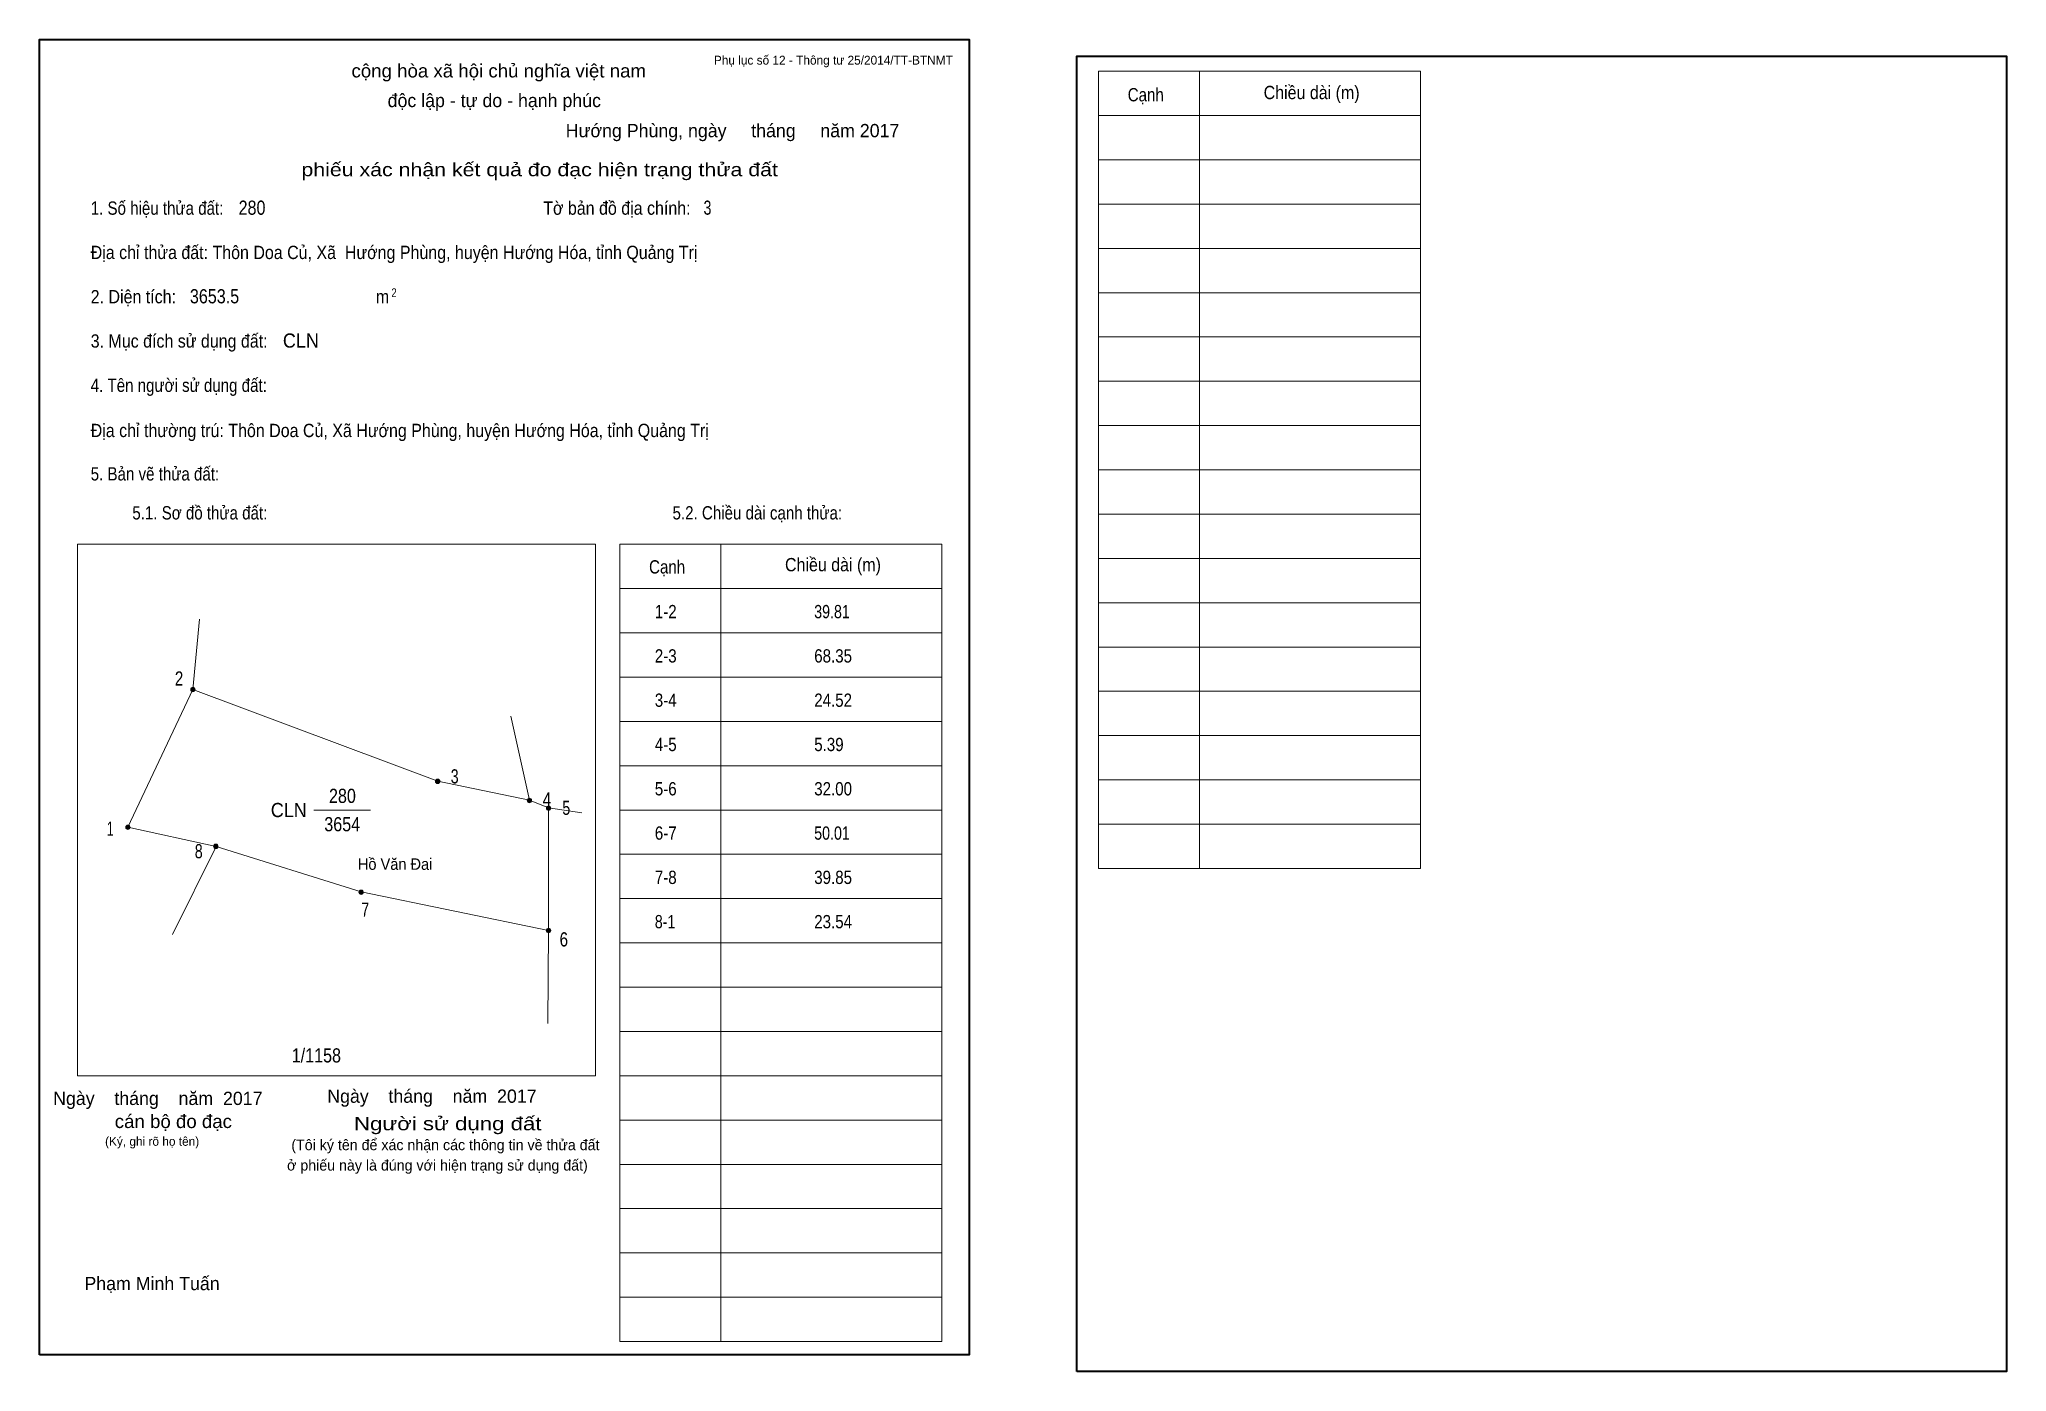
# Model space of a CAD drawing. Header units: centimetres. Extents: x 0 to 44.4, y -0.4 to 29.7.
import ezdxf
from ezdxf.enums import TextEntityAlignment as Align

# ---------------------------------------------------------------- set-up
doc = ezdxf.new("R2010")
doc.units = ezdxf.units.CM
doc.header["$LTSCALE"] = 0.12
for name, color, linetype in [('30', 7, 'Continuous'), ('34', 7, 'Continuous'), ('5', 7, 'Continuous')]:
    doc.layers.add(name, color=color, linetype=linetype)
for name, color, linetype, lineweight in [('32', 7, 'Continuous', 13), ('33', 7, 'Continuous', 13), ('6', 7, 'Continuous', 13), ('63', 7, 'Continuous', 13)]:
    doc.layers.add(name, color=color, linetype=linetype, lineweight=lineweight)

msp = doc.modelspace()

# ---------------------------------------------------------------- hatches: boundary and pattern name
at = {"layer": '32'}
for points in [[(3.5182, 15.0205, 1), (3.4182, 15.0205, 1)], [(9.0455, 12.9477, 1), (8.9455, 12.9477, 1)], [(11.1182, 12.5159, 1), (11.0182, 12.5159, 1)], [(11.55, 12.3432, 1), (11.45, 12.3432, 1)], [(2.05, 11.9114, 1), (1.95, 11.9114, 1)], [(4.0364, 11.4795, 1), (3.9364, 11.4795, 1)], [(7.3182, 10.4432, 1), (7.2182, 10.4432, 1)], [(11.55, 9.5795, 1), (11.45, 9.5795, 1)]]:
    msp.add_hatch(color=256, dxfattribs=at).paths.add_polyline_path(points)

# ---------------------------------------------------------------- linework, layer by layer
for centre in [(3.4682, 15.0205), (8.9955, 12.9477), (11.0682, 12.5159), (11.5, 12.3432), (2, 11.9114), (3.9864, 11.4795), (7.2682, 10.4432), (11.5, 9.5795)]:
    msp.add_circle(centre, 0.05, dxfattribs=at)
at = {"layer": '33'}
msp.add_line((6.2, 12.3), (7.48, 12.3), dxfattribs=at)
at = {"layer": '6'}
for p, q in [((3.47, 15.02), (3.62, 16.61)), ((11.07, 12.52), (10.65, 14.42)), ((3.99, 11.48), (3.01, 9.49))]:
    msp.add_line(p, q, dxfattribs=at)
for points in [[(11.5, 9.58), (7.27, 10.45), (3.99, 11.48), (2, 11.91), (3.47, 15.02)], [(3.47, 15.02), (9, 12.95), (11.07, 12.52)], [(11.07, 12.52), (11.5, 12.35), (12.25, 12.24)], [(11.5, 12.35), (11.5, 9.58), (11.48, 7.48)]]:
    msp.add_lwpolyline(points, dxfattribs=at)
at = {"layer": '63'}
for p, q in [((23.92, 28.98), (31.19, 28.98)), ((23.92, 10.98), (23.92, 28.98)), ((26.2, 10.98), (26.2, 28.98)), ((31.19, 10.98), (31.19, 28.98)), ((23.92, 27.98), (31.19, 27.98)), ((23.92, 26.98), (31.19, 26.98)), ((23.92, 25.98), (31.19, 25.98)), ((23.92, 24.98), (31.19, 24.98)), ((23.92, 23.98), (31.19, 23.98)), ((23.92, 22.98), (31.19, 22.98)), ((23.92, 21.98), (31.19, 21.98)), ((23.92, 20.98), (31.19, 20.98)), ((23.92, 19.98), (31.19, 19.98)), ((23.92, 18.98), (31.19, 18.98)), ((0.86, 18.3), (12.56, 18.3)), ((0.86, 6.3), (0.86, 18.3)), ((12.56, 6.3), (12.56, 18.3)), ((13.11, 18.3), (20.38, 18.3)), ((13.11, 0.3), (13.11, 18.3)), ((15.39, 0.3), (15.39, 18.3)), ((20.38, 0.3), (20.38, 18.3)), ((23.92, 17.98), (31.19, 17.98)), ((13.11, 17.3), (20.38, 17.3)), ((23.92, 16.98), (31.19, 16.98)), ((13.11, 16.3), (20.38, 16.3)), ((23.92, 15.98), (31.19, 15.98)), ((13.11, 15.3), (20.38, 15.3)), ((23.92, 14.98), (31.19, 14.98)), ((13.11, 14.3), (20.38, 14.3)), ((23.92, 13.98), (31.19, 13.98)), ((13.11, 13.3), (20.38, 13.3)), ((23.92, 12.98), (31.19, 12.98)), ((13.11, 12.3), (20.38, 12.3)), ((23.92, 11.98), (31.19, 11.98)), ((13.11, 11.3), (20.38, 11.3)), ((23.92, 10.98), (31.19, 10.98)), ((13.11, 10.3), (20.38, 10.3)), ((13.11, 9.3), (20.38, 9.3)), ((13.11, 8.3), (20.38, 8.3)), ((13.11, 7.3), (20.38, 7.3)), ((0.86, 6.3), (12.56, 6.3)), ((13.11, 6.3), (20.38, 6.3)), ((13.11, 5.3), (20.38, 5.3)), ((13.11, 4.3), (20.38, 4.3)), ((13.11, 3.3), (20.38, 3.3)), ((13.11, 2.3), (20.38, 2.3)), ((13.11, 1.3), (20.38, 1.3)), ((13.11, 0.3), (20.38, 0.3))]:
    msp.add_line(p, q, dxfattribs=at)
at = {"layer": '63', "lineweight": 35}
for points in [[(0, 0), (0, 29.7), (21, 29.7), (21, 0)], [(23.43, -0.38), (23.43, 29.32), (44.43, 29.32), (44.43, -0.38)]]:
    msp.add_lwpolyline(points, close=True, dxfattribs=at)

# ---------------------------------------------------------------- texts
at = {"layer": '30'}
for s, height, width, p in [('1-2', 0.3, 0.85, (13.9, 16.63)), ('39.81', 0.3, 0.8, (17.5, 16.63)), ('2-3', 0.3, 0.85, (13.9, 15.63)), ('68.35', 0.3, 0.85, (17.5, 15.63)), ('3-4', 0.3, 0.85, (13.9, 14.63)), ('24.52', 0.3, 0.85, (17.5, 14.63)), ('4-5', 0.3, 0.85, (13.9, 13.63)), ('5.39', 0.3, 0.85, (17.5, 13.63)), ('5-6', 0.3, 0.85, (13.9, 12.63)), ('32.00', 0.3, 0.85, (17.5, 12.63)), ('6-7', 0.3, 0.85, (13.9, 11.63)), ('50.01', 0.3, 0.8, (17.5, 11.63)), ('7-8', 0.3, 0.85, (13.9, 10.63)), ('39.85', 0.3, 0.85, (17.5, 10.63)), ('8-1', 0.3, 0.8, (13.9, 9.63)), ('23.54', 0.3, 0.85, (17.5, 9.63)), ('1/1158', 0.32, 0.85, (5.7, 6.6))]:
    msp.add_text(s, height=height, dxfattribs=dict(at, width=width)).set_placement(p)
at = {"layer": '32'}
for s, width, p in [('2', 0.8, (3.155, 15.11)), ('3', 0.75, (9.38, 12.9)), ('4', 0.8, (11.465, 12.38)), ('5', 0.75, (11.9, 12.19)), ('1', 0.65, (1.6, 11.72)), ('8', 0.75, (3.6, 11.21)), ('7', 0.75, (7.36, 9.89)), ('6', 0.8, (11.845, 9.22))]:
    msp.add_text(s, height=0.32, dxfattribs=dict(at, width=width)).set_placement(p, align=Align.CENTER)
at = {"layer": '33', "width": 0.95}
msp.add_text('CLN', height=0.32, dxfattribs=at).set_placement((6.04, 12.14), align=Align.RIGHT)
at = {"layer": '33', "width": 0.85}
for s, p in [('280', (6.845, 12.46)), ('3654', (6.84, 11.82))]:
    msp.add_text(s, height=0.32, dxfattribs=at).set_placement(p, align=Align.CENTER)
at = {"layer": '34'}
for s, width, p in [('280', 0.85, (4.5, 25.74)), ('3', 0.75, (15, 25.74)), ('3653.5', 0.85, (3.4, 23.74)), ('CLN', 0.95, (5.5, 22.74))]:
    msp.add_text(s, height=0.32, dxfattribs=dict(at, width=width)).set_placement(p)
at = {"layer": '5', "width": 0.95}
msp.add_text('Hồ Văn Đai', height=0.2591, dxfattribs=at).set_placement((8.035, 10.95), align=Align.CENTER)
at = {"layer": '63'}
for s, height, p in [('Phụ lục số 12 - Thông tư 25/2014/TT-BTNMT', 0.2, (20.63, 29.13)), ('Ngày    tháng    năm  2017', 0.3, (5.04, 5.64)), ('Ngày    tháng    năm  2017', 0.3, (11.23, 5.69)), ('(Ký, ghi rõ họ tên)', 0.2, (3.61, 4.72))]:
    msp.add_text(s, height=height, dxfattribs=at).set_placement(p, align=Align.RIGHT)
at = {"layer": '63', "width": 1.05}
msp.add_text('cộng hòa xã hội chủ nghĩa việt nam', height=0.3, dxfattribs=at).set_placement((10.375, 28.84), align=Align.CENTER)
at = {"layer": '63'}
for s, height, p in [('độc lập - tự do - hạnh phúc', 0.3, (10.275, 28.17)), ('Hướng Phùng, ngày     tháng     năm 2017', 0.3, (15.655, 27.49)), ('(Tôi ký tên để xác nhận các thông tin về thửa đất ', 0.24, (9.215, 4.62)), ('ở phiếu này là đúng với hiện trạng sử dụng đất)', 0.24, (8.99, 4.16)), ('Phạm Minh Tuấn', 0.3, (2.545, 1.46))]:
    msp.add_text(s, height=height, dxfattribs=at).set_placement(p, align=Align.CENTER)
for s, height, width, p in [('Cạnh', 0.3, 0.85, (24.58, 28.3)), ('Chiều dài (m)', 0.3, 0.9, (27.65, 28.35)), ('1. Số hiệu thửa đất:', 0.3, 0.85, (1.16, 25.74)), ('Tờ bản đồ địa chính:', 0.3, 0.9, (11.38, 25.74)), ('Địa chỉ thửa đất: Thôn Doa Củ, Xã  Hướng Phùng, huyện Hướng Hóa, tỉnh Quảng Trị', 0.3, 0.9, (1.16, 24.74)), ('2. Diện tích:', 0.3, 0.9, (1.16, 23.74)), ('2', 0.2, 0.8, (7.95, 23.88)), ('m', 0.3, 0.9, (7.6, 23.74)), ('3. Mục đích sử dụng đất:', 0.3, 0.9, (1.16, 22.74)), ('4. Tên người sử dụng đất:', 0.3, 0.85, (1.16, 21.74)), ('Địa chỉ thường trú: Thôn Doa Củ, Xã Hướng Phùng, huyện Hướng Hóa, tỉnh Quảng Trị', 0.3, 0.9, (1.16, 20.72)), ('5. Bản vẽ thửa đất:', 0.3, 0.85, (1.16, 19.74)), ('5.1. Sơ đồ thửa đất:', 0.3, 0.85, (2.1, 18.86)), ('5.2. Chiều dài cạnh thửa:', 0.3, 0.85, (14.3, 18.86)), ('Cạnh', 0.3, 0.85, (13.77, 17.64)), ('Chiều dài (m)', 0.3, 0.9, (16.84, 17.69))]:
    msp.add_text(s, height=height, dxfattribs=dict(at, width=width)).set_placement(p)
for s, width, p in [('phiếu xác nhận kết quả đo đạc hiện trạng thửa đất', 1.2, (16.68, 26.61)), ('cán bộ đo đạc', 1.05, (4.35, 5.12)), ('Người sử dụng đất', 1.25, (11.34, 5.07))]:
    msp.add_text(s, height=0.3, dxfattribs=dict(at, width=width)).set_placement(p, align=Align.RIGHT)

doc.saveas('drawing.dxf')
